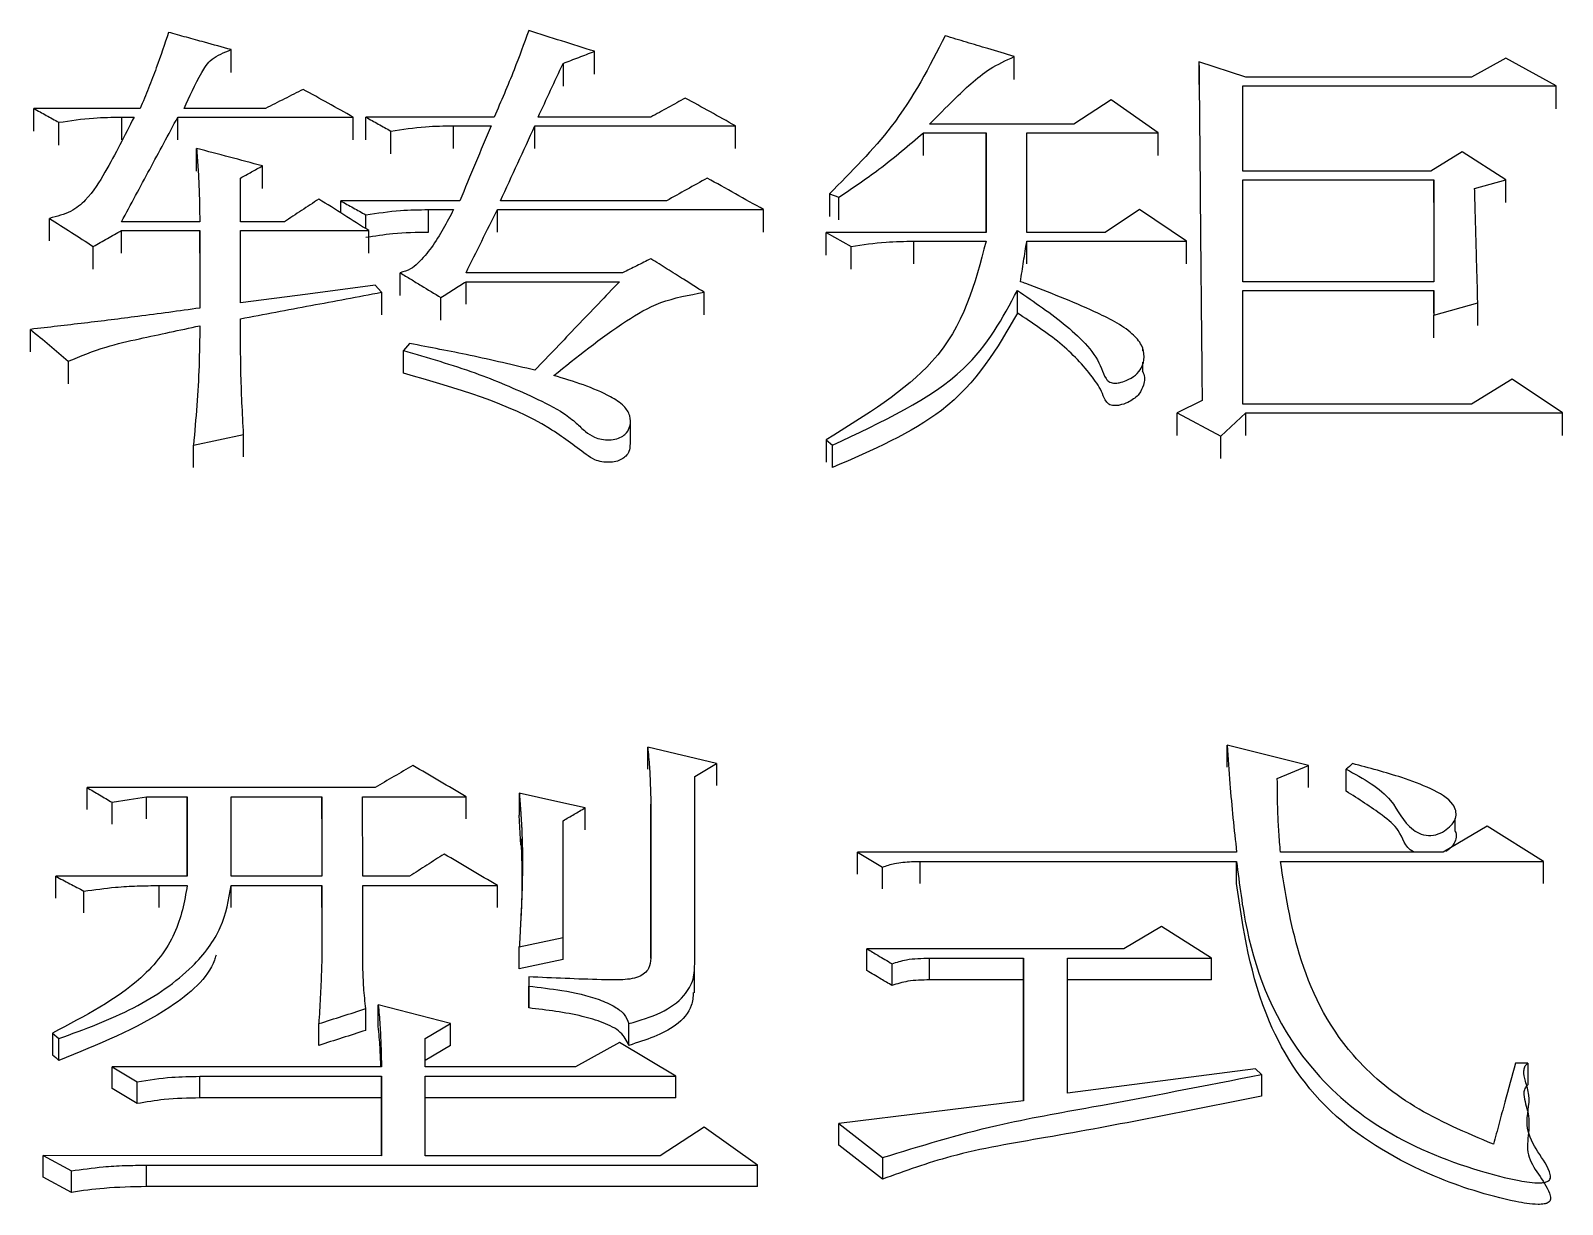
# Model space of a CAD drawing. Header units: millimetres. Extents: x 1953 to 4389, y 564 to 2287.
# Drawn here: x 2472.64 to 2477.93, y 2089.12 to 2093.17 of the extents above; entities that cross this region are included whole.
import ezdxf

# ---------------------------------------------------------------- set-up
doc = ezdxf.new("R2010")
doc.units = ezdxf.units.MM

msp = doc.modelspace()

# ---------------------------------------------------------------- linework, layer by layer
at = {"color": 7, "linetype": 'Continuous', "lineweight": 25}
for p, q in [((2473.3313, 2093.0306), (2473.3313, 2093.1094)), ((2474.586, 2093.0246), (2474.586, 2093.1035)), ((2476.0356, 2093.0067), (2476.0356, 2093.0856)), ((2477.7338, 2093.0796), (2477.6149, 2093.0139)), ((2477.9069, 2092.984), (2477.7338, 2093.0796)), ((2474.4778, 2093.0617), (2474.4778, 2092.9829)), ((2476.836, 2093.0139), (2476.6737, 2093.0677)), ((2476.6737, 2093.0677), (2476.6737, 2092.9889)), ((2476.8252, 2092.984), (2477.9069, 2092.984)), ((2476.8252, 2092.6898), (2476.8252, 2092.984)), ((2477.6149, 2093.0139), (2476.836, 2093.0139)), ((2477.9069, 2092.9053), (2477.9069, 2092.984)), ((2476.3709, 2092.9362), (2476.2411, 2092.8522)), ((2476.5331, 2092.8222), (2476.3709, 2092.9362)), ((2473.0175, 2092.9062), (2472.6497, 2092.9062)), ((2472.6497, 2092.8276), (2472.6497, 2092.9062)), ((2472.7362, 2092.7797), (2472.7363, 2092.8583)), ((2472.9526, 2092.8763), (2472.9959, 2092.8763)), ((2472.9526, 2092.8763), (2472.9526, 2092.7977)), ((2473.1473, 2092.8763), (2473.7531, 2092.8763)), ((2473.4502, 2092.9062), (2473.1689, 2092.9062)), ((2473.7531, 2092.7977), (2473.7531, 2092.8763)), ((2474.2399, 2092.8762), (2473.7963, 2092.8762)), ((2474.7807, 2092.8762), (2474.3913, 2092.8762)), ((2473.8829, 2092.7497), (2473.8829, 2092.8282)), ((2474.0992, 2092.8462), (2474.229, 2092.8462)), ((2474.0992, 2092.7677), (2474.0992, 2092.8462)), ((2474.3805, 2092.8462), (2475.0728, 2092.8462)), ((2475.0728, 2092.7677), (2475.0728, 2092.8462)), ((2475.7218, 2092.8222), (2475.9382, 2092.8222)), ((2475.7218, 2092.7437), (2475.7218, 2092.8222)), ((2476.2411, 2092.8522), (2475.7435, 2092.8522)), ((2475.9382, 2092.8222), (2475.9382, 2092.4782)), ((2475.9382, 2092.7437), (2475.9382, 2092.8222)), ((2476.0788, 2092.8222), (2476.5331, 2092.8222)), ((2476.0788, 2092.4782), (2476.0788, 2092.8222)), ((2476.5331, 2092.7437), (2476.5331, 2092.8222)), ((2473.2122, 2092.6897), (2473.2122, 2092.7681)), ((2477.5824, 2092.756), (2477.4742, 2092.6898)), ((2477.7338, 2092.6596), (2477.5824, 2092.756)), ((2473.4394, 2092.6296), (2473.4394, 2092.7079)), ((2475.9382, 2092.4782), (2475.9382, 2092.7432)), ((2473.3637, 2092.5146), (2473.3637, 2092.6657)), ((2477.4742, 2092.6898), (2476.8252, 2092.6898)), ((2476.8252, 2092.6596), (2477.4851, 2092.6596)), ((2476.8252, 2092.308), (2476.8252, 2092.6596)), ((2477.4851, 2092.6596), (2477.4851, 2092.308)), ((2477.4851, 2092.5813), (2477.4851, 2092.6596)), ((2477.6257, 2092.6294), (2477.7338, 2092.6596)), ((2477.7338, 2092.5813), (2477.7338, 2092.6596)), ((2475.3973, 2092.6113), (2475.4298, 2092.5993)), ((2475.4298, 2092.521), (2475.4298, 2092.5993)), ((2474.1209, 2092.5872), (2473.7098, 2092.5872)), ((2473.7098, 2092.5456), (2473.7098, 2092.5872)), ((2474.0127, 2092.5569), (2474.0992, 2092.5569)), ((2474.0127, 2092.4788), (2474.0127, 2092.5569)), ((2474.2507, 2092.5569), (2475.1701, 2092.5569)), ((2474.2507, 2092.4788), (2474.2507, 2092.5569)), ((2474.8348, 2092.5872), (2474.2615, 2092.5872)), ((2475.1701, 2092.4787), (2475.1701, 2092.5569)), ((2476.4682, 2092.5569), (2476.3492, 2092.4782)), ((2476.6305, 2092.4478), (2476.4682, 2092.5569)), ((2472.7038, 2092.4486), (2472.7038, 2092.5267)), ((2473.223, 2092.5146), (2472.9526, 2092.5146)), ((2473.5151, 2092.5146), (2473.3637, 2092.5146)), ((2473.7963, 2092.4911), (2473.7963, 2092.5388)), ((2472.9526, 2092.4843), (2473.223, 2092.4843)), ((2472.9526, 2092.4062), (2472.9526, 2092.4843)), ((2473.223, 2092.4843), (2473.223, 2092.2166)), ((2473.223, 2092.4062), (2473.223, 2092.4843)), ((2473.3637, 2092.4843), (2473.8072, 2092.4843)), ((2473.3637, 2092.2349), (2473.3637, 2092.4843)), ((2473.8072, 2092.4062), (2473.8072, 2092.4843)), ((2475.3865, 2092.4782), (2475.473, 2092.4296)), ((2475.9382, 2092.4782), (2475.3865, 2092.4782)), ((2475.6894, 2092.4479), (2475.9382, 2092.4479)), ((2475.6894, 2092.3698), (2475.6894, 2092.4479)), ((2476.3492, 2092.4782), (2476.0788, 2092.4782)), ((2476.0788, 2092.4478), (2476.6305, 2092.4478)), ((2476.6305, 2092.3698), (2476.6305, 2092.4478)), ((2472.8552, 2092.3516), (2472.8552, 2092.4297)), ((2475.473, 2092.3516), (2475.473, 2092.4296)), ((2473.9153, 2092.2602), (2473.9153, 2092.3385)), ((2474.6834, 2092.3385), (2474.1425, 2092.3385)), ((2473.8504, 2092.2715), (2473.8288, 2092.2959)), ((2474.1425, 2092.308), (2474.6726, 2092.308)), ((2476.0464, 2092.1994), (2476.0464, 2092.2777)), ((2477.4851, 2092.308), (2476.8252, 2092.308)), ((2476.8252, 2092.2775), (2477.4851, 2092.2775)), ((2476.8252, 2091.8854), (2476.8252, 2092.2775)), ((2477.4851, 2092.2775), (2477.4851, 2092.1921)), ((2477.4851, 2092.1997), (2477.4851, 2092.2775)), ((2473.8504, 2092.2715), (2473.8504, 2092.1936)), ((2474.056, 2092.1754), (2474.056, 2092.2532)), ((2474.9647, 2092.1936), (2474.9647, 2092.2714)), ((2477.4851, 2092.1921), (2477.6365, 2092.2348)), ((2477.6365, 2092.157), (2477.6365, 2092.2348)), ((2477.4851, 2092.1143), (2477.4851, 2092.1921)), ((2472.6389, 2092.0656), (2472.6389, 2092.1433)), ((2473.9478, 2092.0943), (2473.9262, 2092.0698)), ((2476.4794, 2092.0692), (2476.4794, 2092.0785)), ((2472.7685, 2092.0331), (2472.7685, 2091.9556)), ((2476.4794, 2092.0004), (2476.4794, 2092.03)), ((2477.7555, 2091.9715), (2477.6149, 2091.8854)), ((2477.9286, 2091.8546), (2477.7555, 2091.9715)), ((2476.6846, 2091.8978), (2476.598, 2091.8546)), ((2476.598, 2091.7773), (2476.598, 2091.8546)), ((2476.598, 2091.8546), (2476.7495, 2091.7744)), ((2476.7495, 2091.7744), (2476.836, 2091.8546)), ((2477.6149, 2091.8854), (2476.8252, 2091.8854)), ((2476.836, 2091.7773), (2476.836, 2091.8546)), ((2476.836, 2091.8546), (2477.9286, 2091.8546)), ((2477.9286, 2091.7773), (2477.9286, 2091.8546)), ((2474.7102, 2091.7452), (2474.7102, 2091.823)), ((2473.3745, 2091.7034), (2473.3745, 2091.7807)), ((2475.3865, 2091.7621), (2475.4081, 2091.7436)), ((2476.7495, 2091.6972), (2476.7495, 2091.7744)), ((2473.2014, 2091.6664), (2473.2014, 2091.7436)), ((2475.4081, 2091.6663), (2475.4081, 2091.7436)), ((2475.0079, 2090.6436), (2474.7699, 2090.7007)), ((2474.7699, 2090.6246), (2474.7699, 2090.7007)), ((2477.0524, 2090.6372), (2476.7711, 2090.707)), ((2476.7711, 2090.6309), (2476.7711, 2090.707)), ((2474.9322, 2090.5991), (2475.0079, 2090.6436)), ((2475.0079, 2090.6436), (2475.0079, 2090.5676)), ((2476.9442, 2090.5928), (2477.0524, 2090.6372)), ((2477.0524, 2090.5612), (2477.0524, 2090.6372)), ((2474.9322, 2089.9589), (2474.9322, 2090.5991)), ((2477.1822, 2090.5484), (2477.1822, 2090.6246)), ((2474.3264, 2090.5419), (2474.3264, 2090.4659)), ((2472.9202, 2090.4342), (2472.9202, 2090.5101)), ((2473.0392, 2090.5292), (2473.1798, 2090.5292)), ((2473.0392, 2090.4533), (2473.0392, 2090.5292)), ((2473.1798, 2090.5292), (2473.1798, 2090.2546)), ((2473.1798, 2090.4533), (2473.1798, 2090.5292)), ((2473.3312, 2090.5292), (2473.6449, 2090.5292)), ((2473.3312, 2090.2546), (2473.3312, 2090.5292)), ((2473.6449, 2090.5292), (2473.6449, 2090.2546)), ((2473.6449, 2090.4533), (2473.6449, 2090.5292)), ((2473.7855, 2090.5292), (2474.1425, 2090.5292)), ((2473.7856, 2090.2546), (2473.7855, 2090.5292)), ((2474.1425, 2090.4533), (2474.1425, 2090.5292)), ((2474.5536, 2090.4151), (2474.5536, 2090.491)), ((2474.7807, 2090.5037), (2474.7807, 2089.9718)), ((2474.7807, 2090.4279), (2474.7807, 2090.5037)), ((2477.5581, 2090.4857), (2477.5581, 2090.4884)), ((2473.1798, 2090.2546), (2473.1798, 2090.4532)), ((2474.3322, 2090.3616), (2474.3264, 2090.4659)), ((2474.7807, 2089.9718), (2474.7807, 2090.4278)), ((2477.669, 2090.4272), (2477.5175, 2090.3378)), ((2477.5581, 2090.4121), (2477.5581, 2090.4541)), ((2477.8637, 2090.3058), (2477.669, 2090.4272)), ((2475.4947, 2090.3378), (2475.5812, 2090.2866)), ((2476.8036, 2090.3378), (2475.4947, 2090.3378)), ((2475.4947, 2090.2621), (2475.4947, 2090.3378)), ((2477.5175, 2090.3378), (2476.955, 2090.3378)), ((2475.5812, 2090.211), (2475.5812, 2090.2866)), ((2475.711, 2090.3058), (2476.8036, 2090.3058)), ((2475.711, 2090.2302), (2475.711, 2090.3058)), ((2476.8036, 2090.2302), (2476.8036, 2090.3058)), ((2476.955, 2090.3058), (2477.8637, 2090.3058)), ((2477.8637, 2090.2301), (2477.8637, 2090.3058)), ((2473.1798, 2090.2546), (2472.7255, 2090.2546)), ((2472.7255, 2090.179), (2472.7255, 2090.2546)), ((2473.0824, 2090.2226), (2473.1798, 2090.2226)), ((2473.0824, 2090.147), (2473.0824, 2090.2226)), ((2473.6449, 2090.2546), (2473.3312, 2090.2546)), ((2473.3312, 2090.2226), (2473.6449, 2090.2226)), ((2473.3312, 2090.147), (2473.3312, 2090.2226)), ((2473.6449, 2090.2226), (2473.6449, 2090.0105)), ((2473.6449, 2090.147), (2473.6449, 2090.2226)), ((2473.9478, 2090.2546), (2473.7856, 2090.2546)), ((2473.7856, 2090.2226), (2474.2507, 2090.2226)), ((2473.7856, 2090.0105), (2473.7856, 2090.2226)), ((2474.2507, 2090.147), (2474.2507, 2090.2226)), ((2472.8228, 2090.1278), (2472.8228, 2090.2034)), ((2476.544, 2090.0813), (2476.4142, 2090.004)), ((2476.717, 2089.9718), (2476.544, 2090.0813)), ((2474.3264, 2090.0105), (2474.4779, 2090.0427)), ((2474.3264, 2089.9352), (2474.3264, 2090.0105)), ((2474.4779, 2089.9674), (2474.4779, 2090.0427)), ((2475.5271, 2089.9288), (2475.5271, 2090.0041)), ((2474.4779, 2089.9674), (2474.3264, 2089.9352)), ((2475.7435, 2089.9718), (2476.068, 2089.9718)), ((2475.7435, 2089.8966), (2475.7435, 2089.9718)), ((2476.068, 2089.9718), (2476.068, 2089.4791)), ((2476.068, 2089.8966), (2476.068, 2089.9718)), ((2476.2194, 2089.9718), (2476.717, 2089.9718)), ((2476.2195, 2089.5052), (2476.2194, 2089.9718)), ((2476.717, 2089.8966), (2476.717, 2089.9718)), ((2474.3589, 2089.9073), (2474.3589, 2089.875)), ((2474.3589, 2089.9073), (2474.3589, 2089.8322)), ((2474.9316, 2089.8525), (2474.9316, 2089.9277)), ((2476.068, 2089.8966), (2475.7435, 2089.8966)), ((2476.068, 2089.4791), (2476.068, 2089.8966)), ((2476.717, 2089.8966), (2476.2194, 2089.8966)), ((2474.3589, 2089.7999), (2474.3589, 2089.875)), ((2473.7964, 2089.7224), (2473.7964, 2089.7974)), ((2474.0884, 2089.7456), (2473.8396, 2089.8104)), ((2473.8396, 2089.7353), (2473.8396, 2089.8104)), ((2473.6341, 2089.6707), (2473.6341, 2089.7456)), ((2474.0019, 2089.6938), (2474.0884, 2089.7456)), ((2474.0884, 2089.6707), (2474.0884, 2089.7456)), ((2474.705, 2089.6706), (2474.705, 2089.7456)), ((2472.7146, 2089.7132), (2472.7363, 2089.6938)), ((2472.7146, 2089.7132), (2472.7146, 2089.6383)), ((2474.0019, 2089.5963), (2474.0019, 2089.6938)), ((2474.0884, 2089.6707), (2474.0019, 2089.6189)), ((2474.6726, 2089.6808), (2474.5211, 2089.5963)), ((2474.8673, 2089.5638), (2474.6726, 2089.6808)), ((2472.9202, 2089.5963), (2473.0067, 2089.5443)), ((2473.8505, 2089.5963), (2472.9202, 2089.5963)), ((2474.5211, 2089.5963), (2474.0019, 2089.5963)), ((2476.8685, 2089.5898), (2476.2195, 2089.5052)), ((2476.8901, 2089.5703), (2476.8685, 2089.5898)), ((2477.8096, 2089.6093), (2477.7663, 2089.6093)), ((2477.8096, 2089.6093), (2477.8096, 2089.5345)), ((2473.0067, 2089.4696), (2473.0067, 2089.5443)), ((2473.223, 2089.5638), (2473.8505, 2089.5638)), ((2473.2231, 2089.4891), (2473.223, 2089.5638)), ((2473.8505, 2089.5638), (2473.8505, 2089.2897)), ((2473.8505, 2089.4891), (2473.8505, 2089.5638)), ((2474.0019, 2089.5638), (2474.8673, 2089.5638)), ((2474.0019, 2089.2897), (2474.0019, 2089.5638)), ((2474.8673, 2089.4891), (2474.8673, 2089.5638)), ((2476.8901, 2089.5703), (2476.8901, 2089.4956)), ((2473.0067, 2089.4696), (2472.9202, 2089.5216)), ((2473.8505, 2089.4891), (2473.2231, 2089.4891)), ((2473.8505, 2089.2897), (2473.8505, 2089.4891)), ((2474.8673, 2089.4891), (2474.0019, 2089.4891)), ((2476.068, 2089.4791), (2475.4298, 2089.4009)), ((2474.9646, 2089.3878), (2474.8132, 2089.2897)), ((2475.1485, 2089.257), (2474.9646, 2089.3878)), ((2475.4298, 2089.3263), (2475.4298, 2089.4009)), ((2475.4298, 2089.4009), (2475.5812, 2089.2832)), ((2475.5812, 2089.2089), (2475.4298, 2089.3263)), ((2472.6822, 2089.2898), (2472.7795, 2089.2374)), ((2473.8505, 2089.2897), (2472.6822, 2089.2898)), ((2474.8132, 2089.2897), (2474.0019, 2089.2897)), ((2475.5812, 2089.2832), (2475.5812, 2089.2089)), ((2472.7795, 2089.1631), (2472.6822, 2089.2154)), ((2472.7795, 2089.1631), (2472.7795, 2089.2374)), ((2473.0392, 2089.1827), (2473.0392, 2089.257)), ((2473.0392, 2089.257), (2475.1485, 2089.257)), ((2475.1485, 2089.1827), (2475.1485, 2089.257)), ((2475.1485, 2089.1827), (2473.0392, 2089.1827))]:
    msp.add_line(p, q, dxfattribs=at)
at = {"color": 7, "linetype": 'Continuous', "lineweight": 25, "flags": 128}
for points in [[(2473.1473, 2092.7977), (2473.1473, 2092.8172), (2473.1473, 2092.8372), (2473.1473, 2092.8763)], [(2473.7963, 2092.7977), (2473.7963, 2092.8172), (2473.7963, 2092.8371), (2473.7963, 2092.8762)], [(2474.3805, 2092.7677), (2474.3805, 2092.7872), (2474.3805, 2092.8071), (2474.3805, 2092.8462)], [(2475.3973, 2092.6113), (2475.3973, 2092.581), (2475.3973, 2092.5569), (2475.3973, 2092.5331)], [(2475.3865, 2092.4001), (2475.3865, 2092.4193), (2475.3865, 2092.4389), (2475.3865, 2092.4782)], [(2476.0788, 2092.3698), (2476.0788, 2092.3895), (2476.0788, 2092.4097), (2476.0788, 2092.4478)], [(2473.8288, 2092.2959), (2473.5962, 2092.2654), (2473.3637, 2092.2349)], [(2474.1425, 2092.2302), (2474.1425, 2092.2495), (2474.1425, 2092.2693), (2474.1425, 2092.308)], [(2473.9262, 2091.9921), (2473.9262, 2092.0113), (2473.9262, 2092.0308), (2473.9262, 2092.0503), (2473.9262, 2092.0698)], [(2473.2014, 2091.7436), (2473.2879, 2091.7621), (2473.3745, 2091.7807)], [(2475.3865, 2091.7621), (2475.3865, 2091.7338), (2475.3865, 2091.7092), (2475.3865, 2091.6848)], [(2477.2038, 2090.6436), (2477.193, 2090.6341), (2477.1822, 2090.6246)], [(2473.8288, 2090.561), (2473.3312, 2090.561), (2472.8336, 2090.561)], [(2472.8336, 2090.4851), (2472.8336, 2090.504), (2472.8336, 2090.523), (2472.8336, 2090.561)], [(2474.5536, 2090.491), (2474.459, 2090.5122), (2474.3927, 2090.5271), (2474.3264, 2090.5419)], [(2472.9202, 2090.5101), (2472.9797, 2090.5197), (2473.0392, 2090.5292)], [(2476.4142, 2090.004), (2475.9706, 2090.0041), (2475.5271, 2090.0041)], [(2475.6137, 2089.8772), (2475.6137, 2089.9149), (2475.6137, 2089.9525)], [(2472.7363, 2089.6189), (2472.7363, 2089.6466), (2472.7363, 2089.6702), (2472.7363, 2089.6938)], [(2472.7146, 2089.6383), (2472.7255, 2089.6286), (2472.7363, 2089.6189)], [(2472.9202, 2089.5216), (2472.9202, 2089.5403), (2472.9202, 2089.559), (2472.9202, 2089.5963)], [(2472.6822, 2089.2154), (2472.6822, 2089.234), (2472.6822, 2089.2526), (2472.6822, 2089.2898)]]:
    msp.add_lwpolyline(points, dxfattribs=at)
at = {"color": 7, "linetype": 'Continuous', "lineweight": 25}
for points, knots in [([(2474.3588, 2093.1749), (2474.3425, 2093.1298), (2474.3163, 2093.0574), (2474.275, 2092.958), (2474.2516, 2092.9035), (2474.2399, 2092.8762)], [0, 0, 0, 0, 0.452168, 0.726066, 1, 1, 1, 1]), ([(2474.586, 2093.1035), (2474.5481, 2093.1154), (2474.4724, 2093.1392), (2474.3967, 2093.163), (2474.3588, 2093.1749)], [0, 0, 0, 0, 0.499999, 1, 1, 1, 1]), ([(2473.1149, 2093.169), (2473.1014, 2093.1282), (2473.0802, 2093.0638), (2473.0461, 2092.9764), (2473.027, 2092.9296), (2473.0175, 2092.9062)], [0, 0, 0, 0, 0.465077, 0.732515, 1, 1, 1, 1]), ([(2473.3312, 2093.1094), (2473.3006, 2093.1179), (2473.2492, 2093.132), (2473.177, 2093.1519), (2473.1356, 2093.1633), (2473.1149, 2093.169)], [0, 0, 0, 0, 0.425233, 0.712616, 1, 1, 1, 1]), ([(2475.7974, 2093.1571), (2475.7428, 2093.0508), (2475.6448, 2092.8598), (2475.4733, 2092.6876), (2475.3973, 2092.6113)], [0, 0, 0, 0, 0.556947, 1, 1, 1, 1]), ([(2476.0356, 2093.0856), (2476.0054, 2093.0946), (2475.9506, 2093.1111), (2475.8712, 2093.1349), (2475.822, 2093.1497), (2475.7975, 2093.1571)], [0, 0, 0, 0, 0.380374, 0.690187, 1, 1, 1, 1]), ([(2473.1689, 2092.9062), (2473.1877, 2092.9473), (2473.2139, 2093.0046), (2473.2588, 2093.0797), (2473.3069, 2093.0994), (2473.3312, 2093.1094)], [0, 0, 0, 0, 0.554938, 0.774738, 1, 1, 1, 1]), ([(2474.4778, 2093.0617), (2474.4959, 2093.0687), (2474.5319, 2093.0826), (2474.568, 2093.0965), (2474.586, 2093.1035)], [0, 0, 0, 0, 0.499998, 1, 1, 1, 1]), ([(2475.7435, 2092.8522), (2475.7716, 2092.8808), (2475.818, 2092.9278), (2475.885, 2092.9923), (2475.9497, 2093.0451), (2476.0068, 2093.072), (2476.0356, 2093.0855)], [0, 0, 0, 0, 0.336864, 0.555373, 0.775639, 1, 1, 1, 1]), ([(2474.3913, 2092.8762), (2474.4057, 2092.9072), (2474.4346, 2092.9692), (2474.4634, 2093.0309), (2474.4778, 2093.0617)], [0, 0, 0, 0, 0.499999, 1, 1, 1, 1]), ([(2476.6737, 2093.0677), (2476.6743, 2093.0028), (2476.6755, 2092.8731), (2476.6772, 2092.6773), (2476.6786, 2092.5132), (2476.68, 2092.3486), (2476.6815, 2092.2021), (2476.6832, 2092.0408), (2476.6841, 2091.9454), (2476.6846, 2091.8978)], [0, 0, 0, 0, 0.168661, 0.337321, 0.505982, 0.590312, 0.758972, 0.879486, 1, 1, 1, 1]), ([(2473.58, 2092.9721), (2473.5584, 2092.9611), (2473.5151, 2092.9392), (2473.4718, 2092.9172), (2473.4502, 2092.9062)], [0, 0, 0, 0, 0.4999982, 1, 1, 1, 1]), ([(2473.7531, 2092.8763), (2473.7242, 2092.8922), (2473.6665, 2092.9242), (2473.6088, 2092.9561), (2473.58, 2092.9721)], [0, 0, 0, 0, 0.5, 1, 1, 1, 1]), ([(2474.8997, 2092.9422), (2474.8799, 2092.9312), (2474.8402, 2092.9092), (2474.8006, 2092.8872), (2474.7807, 2092.8762)], [0, 0, 0, 0, 0.4999981, 1, 1, 1, 1]), ([(2475.0728, 2092.8462), (2475.0439, 2092.8622), (2474.9863, 2092.8942), (2474.9286, 2092.9262), (2474.8997, 2092.9422)], [0, 0, 0, 0, 0.5, 1, 1, 1, 1]), ([(2472.6497, 2092.9062), (2472.6641, 2092.8983), (2472.693, 2092.8823), (2472.7218, 2092.8663), (2472.7363, 2092.8583)], [0, 0, 0, 0, 0.5, 1, 1, 1, 1]), ([(2472.9959, 2092.8763), (2472.9639, 2092.8125), (2472.9152, 2092.7155), (2472.8471, 2092.6049), (2472.7813, 2092.5466), (2472.7299, 2092.5334), (2472.7038, 2092.5267)], [0, 0, 0, 0, 0.493627, 0.751972, 0.874128, 1, 1, 1, 1]), ([(2472.7363, 2092.8583), (2472.776, 2092.8642), (2472.8471, 2092.8749), (2472.9203, 2092.8758), (2472.9526, 2092.8763)], [0, 0, 0, 0, 0.558835, 1, 1, 1, 1]), ([(2472.9526, 2092.5146), (2472.9851, 2092.5751), (2473.05, 2092.6961), (2473.1149, 2092.8162), (2473.1473, 2092.8763)], [0, 0, 0, 0, 0.5, 1, 1, 1, 1]), ([(2473.7963, 2092.8762), (2473.8108, 2092.8683), (2473.8396, 2092.8523), (2473.8685, 2092.8362), (2473.8829, 2092.8282)], [0, 0, 0, 0, 0.5, 1, 1, 1, 1]), ([(2473.8829, 2092.8282), (2473.9226, 2092.8342), (2473.9938, 2092.8449), (2474.0669, 2092.8458), (2474.0992, 2092.8462)], [0, 0, 0, 0, 0.558835, 1, 1, 1, 1]), ([(2474.229, 2092.8462), (2474.211, 2092.8032), (2474.175, 2092.7171), (2474.1389, 2092.6305), (2474.1209, 2092.5872)], [0, 0, 0, 0, 0.4999999, 1, 1, 1, 1]), ([(2474.2615, 2092.5872), (2474.2813, 2092.6305), (2474.321, 2092.7171), (2474.3607, 2092.8032), (2474.3805, 2092.8462)], [0, 0, 0, 0, 0.5000001, 1, 1, 1, 1]), ([(2475.4298, 2092.5993), (2475.4768, 2092.6312), (2475.5526, 2092.6825), (2475.6473, 2092.7583), (2475.697, 2092.8009), (2475.7218, 2092.8222)], [0, 0, 0, 0, 0.450179, 0.7248935, 1, 1, 1, 1]), ([(2473.2122, 2092.7681), (2473.2138, 2092.7467), (2473.217, 2092.7038), (2473.2214, 2092.6193), (2473.2224, 2092.5561), (2473.223, 2092.5146)], [0, 0, 0, 0, 0.254777, 0.50956, 1, 1, 1, 1]), ([(2473.4394, 2092.7079), (2473.4015, 2092.718), (2473.3258, 2092.738), (2473.2501, 2092.7581), (2473.2122, 2092.7681)], [0, 0, 0, 0, 0.499999, 1, 1, 1, 1]), ([(2473.3637, 2092.6657), (2473.3763, 2092.6727), (2473.4015, 2092.6868), (2473.4268, 2092.7009), (2473.4394, 2092.7079)], [0, 0, 0, 0, 0.5000006, 1, 1, 1, 1]), ([(2474.9754, 2092.6657), (2474.952, 2092.6526), (2474.9051, 2092.6265), (2474.8582, 2092.6003), (2474.8348, 2092.5872)], [0, 0, 0, 0, 0.499999, 1, 1, 1, 1]), ([(2475.1701, 2092.5569), (2475.1377, 2092.5751), (2475.0728, 2092.6114), (2475.0079, 2092.6476), (2474.9754, 2092.6657)], [0, 0, 0, 0, 0.5, 1, 1, 1, 1]), ([(2473.6341, 2092.5932), (2473.6143, 2092.5801), (2473.5746, 2092.5539), (2473.5349, 2092.5277), (2473.5151, 2092.5146)], [0, 0, 0, 0, 0.499998, 1, 1, 1, 1]), ([(2473.8072, 2092.4843), (2473.7783, 2092.5025), (2473.7206, 2092.5388), (2473.6629, 2092.5751), (2473.6341, 2092.5932)], [0, 0, 0, 0, 0.5, 1, 1, 1, 1]), ([(2477.6365, 2092.2348), (2477.6352, 2092.2837), (2477.6338, 2092.3356), (2477.6323, 2092.3904), (2477.6319, 2092.4026), (2477.6316, 2092.4147), (2477.6313, 2092.4269), (2477.6309, 2092.4391), (2477.6306, 2092.4512), (2477.6302, 2092.4664), (2477.6298, 2092.4786), (2477.6295, 2092.4907), (2477.6292, 2092.5028), (2477.6288, 2092.515), (2477.6282, 2092.5362), (2477.6272, 2092.5734), (2477.6263, 2092.6075), (2477.6257, 2092.6294)], [0, 0, 0, 0, 0.369844, 0.392959, 0.416074, 0.462305, 0.48542, 0.508535, 0.554765, 0.577881, 0.624111, 0.647226, 0.670342, 0.716572, 0.739687, 0.832148, 1, 1, 1, 1]), ([(2473.7098, 2092.5872), (2473.7242, 2092.5791), (2473.7531, 2092.563), (2473.7819, 2092.5469), (2473.7963, 2092.5388)], [0, 0, 0, 0, 0.5, 1, 1, 1, 1]), ([(2473.7963, 2092.5388), (2473.8361, 2092.5448), (2473.9072, 2092.5556), (2473.9804, 2092.5565), (2474.0127, 2092.5569)], [0, 0, 0, 0, 0.558835, 1, 1, 1, 1]), ([(2474.0992, 2092.5569), (2474.0764, 2092.5125), (2474.0434, 2092.4484), (2473.9877, 2092.3814), (2473.9522, 2092.3501), (2473.9277, 2092.3424), (2473.9153, 2092.3385)], [0, 0, 0, 0, 0.5541785, 0.8003972, 0.8992106, 1, 1, 1, 1]), ([(2474.1425, 2092.3385), (2474.1605, 2092.375), (2474.1966, 2092.448), (2474.2326, 2092.5206), (2474.2507, 2092.5569)], [0, 0, 0, 0, 0.5, 1, 1, 1, 1]), ([(2472.7038, 2092.5267), (2472.729, 2092.5106), (2472.7795, 2092.4782), (2472.83, 2092.4459), (2472.8552, 2092.4297)], [0, 0, 0, 0, 0.5, 1, 1, 1, 1]), ([(2472.8552, 2092.4297), (2472.8715, 2092.4388), (2472.9039, 2092.457), (2472.9364, 2092.4752), (2472.9526, 2092.4843)], [0, 0, 0, 0, 0.500002, 1, 1, 1, 1]), ([(2474.0127, 2092.4783), (2473.9716, 2092.4776), (2473.8984, 2092.4763), (2473.8275, 2092.4651), (2473.7963, 2092.4602)], [0, 0, 0, 0, 0.561085, 1, 1, 1, 1]), ([(2475.9382, 2092.4479), (2475.9001, 2092.3014), (2475.8311, 2092.0361), (2475.5241, 2091.8469), (2475.3865, 2091.7621)], [0, 0, 0, 0, 0.551707, 1, 1, 1, 1]), ([(2475.473, 2092.4296), (2475.5128, 2092.4357), (2475.5839, 2092.4465), (2475.6571, 2092.4474), (2475.6894, 2092.4479)], [0, 0, 0, 0, 0.558835, 1, 1, 1, 1]), ([(2476.0572, 2092.308), (2476.0608, 2092.3314), (2476.0662, 2092.3664), (2476.0734, 2092.4129), (2476.077, 2092.4362), (2476.0788, 2092.4478)], [0, 0, 0, 0, 0.499999, 0.749999, 1, 1, 1, 1]), ([(2474.7807, 2092.3871), (2474.7645, 2092.379), (2474.732, 2092.3628), (2474.6996, 2092.3466), (2474.6834, 2092.3385)], [0, 0, 0, 0, 0.5, 1, 1, 1, 1]), ([(2474.9647, 2092.2715), (2474.941, 2092.2864), (2474.8985, 2092.3131), (2474.8372, 2092.3517), (2474.7995, 2092.3753), (2474.7807, 2092.3871)], [0, 0, 0, 0, 0.386049, 0.693024, 1, 1, 1, 1]), ([(2473.9153, 2092.3385), (2473.9274, 2092.3312), (2473.9515, 2092.3166), (2473.9984, 2092.2882), (2474.0332, 2092.267), (2474.056, 2092.2532)], [0, 0, 0, 0, 0.257094, 0.5141879, 1, 1, 1, 1]), ([(2474.056, 2092.2532), (2474.0704, 2092.2623), (2474.0992, 2092.2806), (2474.1281, 2092.2989), (2474.1425, 2092.308)], [0, 0, 0, 0, 0.500001, 1, 1, 1, 1]), ([(2474.6726, 2092.308), (2474.6239, 2092.2572), (2474.5265, 2092.1556), (2474.4292, 2092.0534), (2474.3805, 2092.0023)], [0, 0, 0, 0, 0.5, 1, 1, 1, 1]), ([(2475.4081, 2091.7436), (2475.5786, 2091.8231), (2475.8789, 2091.9633), (2475.9958, 2092.1827), (2476.0464, 2092.2776)], [0, 0, 0, 0, 0.56753, 1, 1, 1, 1]), ([(2476.0465, 2092.2776), (2476.1049, 2092.2379), (2476.2224, 2092.158), (2476.3268, 2092.0513), (2476.3456, 2091.9816), (2476.3581, 2091.9662), (2476.3655, 2091.961), (2476.3741, 2091.9582), (2476.385, 2091.9573), (2476.4022, 2091.9592), (2476.4279, 2091.9678), (2476.4561, 2091.9847), (2476.479, 2092.013), (2476.4869, 2092.0488), (2476.4785, 2092.0906), (2476.427, 2092.1491), (2476.2856, 2092.2197), (2476.1509, 2092.2737), (2476.0632, 2092.3058), (2476.0572, 2092.308)], [0, 0, 0, 0, 0.1816274, 0.3648767, 0.405345, 0.4147082, 0.422096, 0.4282549, 0.4343873, 0.4449704, 0.4640389, 0.4945585, 0.5248763, 0.5682608, 0.613388, 0.6632908, 0.7870954, 0.9853916, 1, 1, 1, 1]), ([(2473.3637, 2092.1799), (2473.4448, 2092.1952), (2473.607, 2092.2258), (2473.7693, 2092.2562), (2473.8504, 2092.2715)], [0, 0, 0, 0, 0.5, 1, 1, 1, 1]), ([(2474.4454, 2091.9839), (2474.5255, 2092.0481), (2474.6374, 2092.1379), (2474.8098, 2092.2432), (2474.9126, 2092.2619), (2474.9646, 2092.2714)], [0, 0, 0, 0, 0.5534418, 0.7739919, 1, 1, 1, 1]), ([(2473.223, 2092.2166), (2473.1519, 2092.2069), (2473.0194, 2092.1887), (2472.8245, 2092.1647), (2472.7008, 2092.1504), (2472.6389, 2092.1433)], [0, 0, 0, 0, 0.366425, 0.683185, 1, 1, 1, 1]), ([(2473.3745, 2091.7807), (2473.3705, 2091.8536), (2473.3664, 2091.9285), (2473.3649, 2092.005), (2473.3648, 2092.0106), (2473.3647, 2092.0163), (2473.3646, 2092.0219), (2473.3645, 2092.0276), (2473.3645, 2092.0332), (2473.3644, 2092.0389), (2473.3643, 2092.0445), (2473.3642, 2092.0521), (2473.3641, 2092.0596), (2473.3641, 2092.0671), (2473.364, 2092.0728), (2473.364, 2092.0784), (2473.364, 2092.0841), (2473.3639, 2092.0897), (2473.3639, 2092.0954), (2473.3639, 2092.101), (2473.3638, 2092.1085), (2473.3638, 2092.1161), (2473.3638, 2092.1236), (2473.3637, 2092.1292), (2473.3637, 2092.1349), (2473.3637, 2092.1405), (2473.3637, 2092.1461), (2473.3637, 2092.1518), (2473.3637, 2092.1574), (2473.3637, 2092.163), (2473.3637, 2092.1705), (2473.3637, 2092.1762), (2473.3637, 2092.1799)], [0, 0, 0, 0, 0.54643, 0.560604, 0.574777, 0.588951, 0.603124, 0.617298, 0.631471, 0.645645, 0.659818, 0.673992, 0.702339, 0.716512, 0.730686, 0.744859, 0.759033, 0.773206, 0.78738, 0.801553, 0.815726, 0.844073, 0.858247, 0.87242, 0.886594, 0.900767, 0.914941, 0.929114, 0.943288, 0.957461, 0.971635, 1, 1, 1, 1]), ([(2476.0464, 2092.1993), (2475.9769, 2092.0786), (2475.8508, 2091.8591), (2475.5455, 2091.7259), (2475.4081, 2091.666)], [0, 0, 0, 0, 0.550182, 1, 1, 1, 1]), ([(2476.4779, 2091.9997), (2476.4791, 2091.9977), (2476.4882, 2091.9824), (2476.4843, 2091.954), (2476.4694, 2091.9191), (2476.4403, 2091.8959), (2476.4121, 2091.8842), (2476.3928, 2091.88), (2476.3801, 2091.8796), (2476.3699, 2091.8814), (2476.3612, 2091.8856), (2476.3483, 2091.8986), (2476.3385, 2091.9321), (2476.2909, 2092.0022), (2476.1988, 2092.0994), (2476.0976, 2092.1659), (2476.0465, 2092.1994)], [0, 0, 0, 0, 0.011858, 0.091048, 0.151077, 0.211612, 0.249381, 0.267413, 0.282269, 0.292853, 0.30347, 0.319788, 0.376545, 0.489461, 0.742393, 1, 1, 1, 1]), ([(2472.6389, 2092.1433), (2472.6605, 2092.1249), (2472.7037, 2092.0883), (2472.7469, 2092.0515), (2472.7685, 2092.0331)], [0, 0, 0, 0, 0.5, 1, 1, 1, 1]), ([(2472.7685, 2092.0331), (2472.8113, 2092.0508), (2472.8885, 2092.0827), (2473.0451, 2092.1178), (2473.1535, 2092.1408), (2473.223, 2092.1555)], [0, 0, 0, 0, 0.308167, 0.555958, 1, 1, 1, 1]), ([(2473.223, 2092.1555), (2473.2226, 2092.1093), (2473.2216, 2092.0179), (2473.2132, 2091.8806), (2473.2053, 2091.7893), (2473.2014, 2091.7436)], [0, 0, 0, 0, 0.337206, 0.668546, 1, 1, 1, 1]), ([(2473.9262, 2092.0698), (2474.01, 2092.0456), (2474.168, 2092.0001), (2474.3487, 2091.9225), (2474.4672, 2091.8645), (2474.5218, 2091.8219), (2474.5517, 2091.7921), (2474.5805, 2091.7721), (2474.6101, 2091.7626), (2474.6372, 2091.7608), (2474.6633, 2091.7646), (2474.6845, 2091.7736), (2474.7007, 2091.7888), (2474.7114, 2091.8128), (2474.7111, 2091.8452), (2474.6885, 2091.882), (2474.6044, 2091.9358), (2474.5145, 2091.963), (2474.4454, 2091.9839)], [0, 0, 0, 0, 0.197358, 0.371625, 0.468384, 0.517135, 0.556849, 0.588366, 0.607485, 0.626642, 0.645535, 0.663735, 0.679959, 0.706516, 0.74747, 0.788159, 0.837188, 1, 1, 1, 1]), ([(2474.3805, 2092.0023), (2474.3432, 2092.011), (2474.2688, 2092.0285), (2474.1253, 2092.0607), (2474.0175, 2092.0811), (2473.9478, 2092.0943)], [0, 0, 0, 0, 0.260983, 0.521979, 1, 1, 1, 1]), ([(2474.7085, 2091.745), (2474.7082, 2091.7372), (2474.7076, 2091.7236), (2474.6964, 2091.7063), (2474.6807, 2091.6939), (2474.6602, 2091.6865), (2474.6364, 2091.6834), (2474.611, 2091.685), (2474.5822, 2091.6936), (2474.5242, 2091.7347), (2474.3524, 2091.87), (2474.1096, 2091.9394), (2473.9262, 2091.9918)], [0, 0, 0, 0, 0.036286, 0.063911, 0.086825, 0.10978, 0.132692, 0.158074, 0.184397, 0.225607, 0.415046, 1, 1, 1, 1]), ([(2474.7699, 2090.7007), (2474.772, 2090.6778), (2474.776, 2090.6337), (2474.7792, 2090.568), (2474.7802, 2090.5251), (2474.7807, 2090.5037)], [0, 0, 0, 0, 0.349385, 0.674644, 1, 1, 1, 1]), ([(2476.7711, 2090.707), (2476.7741, 2090.6628), (2476.7796, 2090.5793), (2476.7907, 2090.4562), (2476.7993, 2090.3772), (2476.8036, 2090.3378)], [0, 0, 0, 0, 0.360432, 0.680193, 1, 1, 1, 1]), ([(2473.9586, 2090.6373), (2473.937, 2090.6246), (2473.8937, 2090.5992), (2473.8505, 2090.5737), (2473.8288, 2090.561)], [0, 0, 0, 0, 0.499998, 1, 1, 1, 1]), ([(2474.1425, 2090.5292), (2474.1119, 2090.5472), (2474.0506, 2090.5833), (2473.9893, 2090.6193), (2473.9586, 2090.6373)], [0, 0, 0, 0, 0.5, 1, 1, 1, 1]), ([(2477.1822, 2090.6246), (2477.2413, 2090.592), (2477.3456, 2090.5344), (2477.3782, 2090.4351), (2477.4394, 2090.3988), (2477.4754, 2090.3925), (2477.5091, 2090.403), (2477.534, 2090.4195), (2477.553, 2090.4387), (2477.5623, 2090.4599), (2477.5617, 2090.4818), (2477.5434, 2090.5195), (2477.4742, 2090.5595), (2477.3549, 2090.6037), (2477.2613, 2090.6284), (2477.2038, 2090.6436)], [0, 0, 0, 0, 0.207899, 0.367255, 0.399925, 0.431308, 0.463075, 0.497006, 0.528572, 0.558381, 0.588718, 0.619577, 0.72297, 0.829976, 1, 1, 1, 1]), ([(2476.955, 2090.3378), (2476.953, 2090.3611), (2476.949, 2090.4077), (2476.945, 2090.4928), (2476.9445, 2090.5544), (2476.9442, 2090.5928)], [0, 0, 0, 0, 0.273961, 0.547941, 1, 1, 1, 1]), ([(2472.8336, 2090.561), (2472.848, 2090.5525), (2472.8769, 2090.5356), (2472.9057, 2090.5186), (2472.9202, 2090.5101)], [0, 0, 0, 0, 0.4999987, 1, 1, 1, 1]), ([(2474.3264, 2090.5419), (2474.3266, 2090.5399), (2474.3269, 2090.5358), (2474.3274, 2090.5297), (2474.3278, 2090.5235), (2474.3283, 2090.5174), (2474.3288, 2090.5113), (2474.3292, 2090.5052), (2474.3297, 2090.499), (2474.3301, 2090.4939), (2474.3304, 2090.4888), (2474.3308, 2090.4837), (2474.3314, 2090.4755), (2474.332, 2090.4673), (2474.3326, 2090.4571), (2474.3333, 2090.4469), (2474.334, 2090.4346), (2474.3353, 2090.41), (2474.3374, 2090.3567), (2474.3378, 2090.2909), (2474.3366, 2090.2333), (2474.3358, 2090.2045), (2474.3351, 2090.1838), (2474.3345, 2090.1674), (2474.3336, 2090.1467), (2474.3329, 2090.1302), (2474.332, 2090.1137), (2474.3313, 2090.1014), (2474.3307, 2090.089), (2474.33, 2090.0766), (2474.3295, 2090.0663), (2474.3291, 2090.058), (2474.3288, 2090.0518), (2474.3284, 2090.0456), (2474.3281, 2090.0394), (2474.3278, 2090.0332), (2474.3274, 2090.027), (2474.3271, 2090.0218), (2474.3268, 2090.0163), (2474.3266, 2090.0129), (2474.3264, 2090.0105)], [0, 0, 0, 0, 0.011607, 0.023213, 0.034819, 0.046426, 0.058032, 0.069639, 0.081245, 0.092852, 0.098655, 0.110262, 0.121868, 0.145081, 0.156687, 0.1799, 0.203113, 0.226326, 0.31918, 0.504901, 0.597754, 0.64418, 0.667393, 0.713819, 0.737032, 0.783458, 0.806671, 0.829884, 0.853097, 0.87631, 0.899523, 0.911129, 0.922736, 0.934342, 0.945949, 0.957555, 0.969162, 0.980768, 0.986572, 1, 1, 1, 1]), ([(2477.4166, 2090.3378), (2477.4157, 2090.3382), (2477.3828, 2090.3557), (2477.375, 2090.4113), (2477.2904, 2090.4793), (2477.2246, 2090.5213), (2477.1822, 2090.5484)], [0, 0, 0, 0, 0.008439, 0.314275, 0.557927, 1, 1, 1, 1]), ([(2474.4779, 2090.4464), (2474.4905, 2090.4538), (2474.5157, 2090.4687), (2474.541, 2090.4835), (2474.5536, 2090.491)], [0, 0, 0, 0, 0.499998, 1, 1, 1, 1]), ([(2474.4779, 2090.0427), (2474.4779, 2090.1031), (2474.4779, 2090.2381), (2474.4779, 2090.3722), (2474.4779, 2090.4464)], [0, 0, 0, 0, 0.447226, 1, 1, 1, 1]), ([(2474.3319, 2090.3841), (2474.3319, 2090.3841), (2474.3319, 2090.3829), (2474.3327, 2090.365), (2474.3341, 2090.3266), (2474.3351, 2090.2872), (2474.3355, 2090.2582), (2474.3355, 2090.2477), (2474.3356, 2090.243), (2474.3356, 2090.243), (2474.3356, 2090.243)], [0, 0, 0, 0, 0.007497, 0.129475, 0.409577, 0.759504, 0.894301, 0.972295, 0.991676, 1, 1, 1, 1]), ([(2477.5572, 2090.4118), (2477.5583, 2090.4098), (2477.5629, 2090.4009), (2477.562, 2090.3839), (2477.5528, 2090.3631), (2477.5397, 2090.3481), (2477.5288, 2090.3415), (2477.5263, 2090.34)], [0, 0, 0, 0, 0.084269, 0.359139, 0.629263, 0.915374, 1, 1, 1, 1]), ([(2474.0668, 2090.3314), (2474.047, 2090.3186), (2474.0073, 2090.293), (2473.9676, 2090.2674), (2473.9478, 2090.2546)], [0, 0, 0, 0, 0.499998, 1, 1, 1, 1]), ([(2474.2507, 2090.2226), (2474.22, 2090.2407), (2474.1587, 2090.277), (2474.0975, 2090.3133), (2474.0668, 2090.3314)], [0, 0, 0, 0, 0.5, 1, 1, 1, 1]), ([(2475.5812, 2090.2866), (2475.5947, 2090.2912), (2475.6169, 2090.2989), (2475.6515, 2090.3034), (2475.6811, 2090.3054), (2475.7011, 2090.3057), (2475.711, 2090.3058)], [0, 0, 0, 0, 0.335689, 0.556704, 0.778126, 1, 1, 1, 1]), ([(2476.8036, 2090.3058), (2476.8132, 2090.2271), (2476.8423, 2089.9892), (2476.9718, 2089.6599), (2477.2823, 2089.3754), (2477.5614, 2089.2572), (2477.7555, 2089.2068), (2477.8313, 2089.1945), (2477.8639, 2089.1966), (2477.8745, 2089.1991), (2477.8821, 2089.2032), (2477.8866, 2089.2086), (2477.889, 2089.2193), (2477.8777, 2089.2562), (2477.8344, 2089.3119), (2477.794, 2089.4011), (2477.8231, 2089.4814), (2477.801, 2089.5428), (2477.794, 2089.5757), (2477.7979, 2089.5959), (2477.8039, 2089.6048), (2477.8086, 2089.6085), (2477.8096, 2089.6093)], [0, 0, 0, 0, 0.12969, 0.391826, 0.53917, 0.686254, 0.737833, 0.763743, 0.768247, 0.772786, 0.775634, 0.778494, 0.782467, 0.792759, 0.837973, 0.883317, 0.939016, 0.96559, 0.984609, 0.99227, 0.998264, 1, 1, 1, 1]), ([(2477.6906, 2089.329), (2477.5956, 2089.3693), (2477.4045, 2089.4504), (2477.1474, 2089.6712), (2477.0075, 2089.9701), (2476.9718, 2090.1987), (2476.955, 2090.3058)], [0, 0, 0, 0, 0.194334, 0.390703, 0.714344, 1, 1, 1, 1]), ([(2473.1798, 2090.2226), (2473.1697, 2090.1668), (2473.1495, 2090.0544), (2473.0059, 2089.8656), (2472.8259, 2089.7714), (2472.7146, 2089.7132)], [0, 0, 0, 0, 0.2734639, 0.5510094, 1, 1, 1, 1]), ([(2472.7255, 2090.2546), (2472.7417, 2090.2461), (2472.7741, 2090.229), (2472.8066, 2090.2119), (2472.8228, 2090.2034)], [0, 0, 0, 0, 0.499998, 1, 1, 1, 1]), ([(2472.7363, 2089.6938), (2472.8253, 2089.7265), (2473.001, 2089.7912), (2473.1941, 2089.9258), (2473.3065, 2090.0753), (2473.323, 2090.1737), (2473.3312, 2090.2226)], [0, 0, 0, 0, 0.289657, 0.571456, 0.787204, 1, 1, 1, 1]), ([(2472.8228, 2090.2034), (2472.8592, 2090.2083), (2472.9201, 2090.2167), (2473.0072, 2090.2218), (2473.0573, 2090.2223), (2473.0824, 2090.2226)], [0, 0, 0, 0, 0.425426, 0.712082, 1, 1, 1, 1]), ([(2474.3356, 2090.2441), (2474.3356, 2090.2433), (2474.3355, 2090.2373), (2474.335, 2090.1808), (2474.3331, 2090.1379), (2474.3318, 2090.1113)], [0, 0, 0, 0, 0.049091, 0.410402, 1, 1, 1, 1]), ([(2477.8096, 2089.5345), (2477.8063, 2089.5314), (2477.7985, 2089.524), (2477.7917, 2089.4928), (2477.8144, 2089.4417), (2477.8134, 2089.3692), (2477.8018, 2089.2937), (2477.8455, 2089.2256), (2477.8789, 2089.1777), (2477.8886, 2089.1463), (2477.8872, 2089.1359), (2477.8835, 2089.1299), (2477.8759, 2089.1254), (2477.8629, 2089.122), (2477.8256, 2089.1206), (2477.6924, 2089.1444), (2477.4362, 2089.226), (2477.1021, 2089.4267), (2476.8676, 2089.79), (2476.8269, 2090.0694), (2476.8036, 2090.2301)], [0, 0, 0, 0, 0.006036, 0.014463, 0.049573, 0.09055, 0.131268, 0.169328, 0.207045, 0.216522, 0.220058, 0.223635, 0.226704, 0.230705, 0.238408, 0.266247, 0.377072, 0.541426, 0.736348, 1, 1, 1, 1]), ([(2473.6449, 2090.0105), (2473.6445, 2089.9822), (2473.6436, 2089.924), (2473.6391, 2089.8357), (2473.6358, 2089.7756), (2473.6341, 2089.7456)], [0, 0, 0, 0, 0.321579, 0.660777, 1, 1, 1, 1]), ([(2473.7964, 2089.7974), (2473.7937, 2089.8217), (2473.7886, 2089.8694), (2473.7861, 2089.9405), (2473.7857, 2089.9872), (2473.7856, 2090.0105)], [0, 0, 0, 0, 0.341779, 0.670798, 1, 1, 1, 1]), ([(2475.5271, 2090.0041), (2475.5396, 2089.9966), (2475.5603, 2089.9843), (2475.5891, 2089.9671), (2475.6055, 2089.9574), (2475.6137, 2089.9525)], [0, 0, 0, 0, 0.432631, 0.716316, 1, 1, 1, 1]), ([(2473.2791, 2089.9826), (2473.2773, 2089.9765), (2473.2571, 2089.9081), (2473.0878, 2089.7605), (2472.8707, 2089.6731), (2472.7363, 2089.6189)], [0, 0, 0, 0, 0.03553, 0.402454, 1, 1, 1, 1]), ([(2474.7808, 2089.9718), (2474.7799, 2089.9597), (2474.7782, 2089.9352), (2474.7394, 2089.9017), (2474.6747, 2089.8958), (2474.5489, 2089.8985), (2474.443, 2089.9034), (2474.3589, 2089.9073)], [0, 0, 0, 0, 0.110827, 0.224198, 0.354947, 0.487818, 1, 1, 1, 1]), ([(2474.705, 2089.7456), (2474.7432, 2089.7567), (2474.8182, 2089.7786), (2474.8961, 2089.8351), (2474.9315, 2089.8987), (2474.932, 2089.9389), (2474.9322, 2089.9589)], [0, 0, 0, 0, 0.2915358, 0.5725288, 0.7872386, 1, 1, 1, 1]), ([(2475.6137, 2089.9525), (2475.6299, 2089.9578), (2475.6581, 2089.9671), (2475.703, 2089.9711), (2475.7299, 2089.9716), (2475.7435, 2089.9718)], [0, 0, 0, 0, 0.400023, 0.697528, 1, 1, 1, 1]), ([(2475.6137, 2089.8772), (2475.6012, 2089.8847), (2475.5805, 2089.897), (2475.5517, 2089.9142), (2475.5353, 2089.9239), (2475.5271, 2089.9288)], [0, 0, 0, 0, 0.432894, 0.716447, 1, 1, 1, 1]), ([(2475.7435, 2089.8966), (2475.7178, 2089.8963), (2475.6723, 2089.8959), (2475.6315, 2089.8829), (2475.6137, 2089.8772)], [0, 0, 0, 0, 0.564224, 1, 1, 1, 1]), ([(2474.3589, 2089.875), (2474.3973, 2089.8707), (2474.4806, 2089.8612), (2474.5834, 2089.8386), (2474.6538, 2089.8072), (2474.6922, 2089.7788), (2474.7007, 2089.7568), (2474.705, 2089.7456)], [0, 0, 0, 0, 0.277213, 0.601616, 0.758833, 0.878188, 1, 1, 1, 1]), ([(2474.9274, 2089.8528), (2474.9264, 2089.8378), (2474.9237, 2089.797), (2474.8587, 2089.7201), (2474.7639, 2089.6896), (2474.705, 2089.6706)], [0, 0, 0, 0, 0.18022, 0.490707, 1, 1, 1, 1]), ([(2473.6341, 2089.7456), (2473.6612, 2089.7543), (2473.7152, 2089.7715), (2473.7693, 2089.7888), (2473.7964, 2089.7974)], [0, 0, 0, 0, 0.499999, 1, 1, 1, 1]), ([(2473.8396, 2089.8104), (2473.8417, 2089.7876), (2473.8458, 2089.7406), (2473.849, 2089.6693), (2473.85, 2089.6206), (2473.8505, 2089.5963)], [0, 0, 0, 0, 0.320446, 0.660167, 1, 1, 1, 1]), ([(2474.3589, 2089.8322), (2474.3589, 2089.8261), (2474.3589, 2089.8154), (2474.3589, 2089.8046), (2474.3589, 2089.7999)], [0, 0, 0, 0, 0.56, 1, 1, 1, 1]), ([(2474.705, 2089.6706), (2474.6972, 2089.6865), (2474.6811, 2089.719), (2474.6161, 2089.7504), (2474.511, 2089.782), (2474.4218, 2089.7925), (2474.3589, 2089.7999)], [0, 0, 0, 0, 0.1756031, 0.3596113, 0.5486725, 1, 1, 1, 1]), ([(2473.7964, 2089.7224), (2473.7693, 2089.7138), (2473.7152, 2089.6965), (2473.6612, 2089.6793), (2473.6341, 2089.6707)], [0, 0, 0, 0, 0.5, 1, 1, 1, 1]), ([(2473.8486, 2089.5963), (2473.8477, 2089.6185), (2473.846, 2089.665), (2473.8418, 2089.7112), (2473.8396, 2089.7353)], [0, 0, 0, 0, 0.478186, 1, 1, 1, 1]), ([(2477.7663, 2089.6093), (2477.7542, 2089.5644), (2477.7355, 2089.4953), (2477.7102, 2089.4018), (2477.6972, 2089.3533), (2477.6906, 2089.329)], [0, 0, 0, 0, 0.481628, 0.740814, 1, 1, 1, 1]), ([(2473.0067, 2089.5443), (2473.0465, 2089.5508), (2473.1176, 2089.5624), (2473.1908, 2089.5634), (2473.223, 2089.5638)], [0, 0, 0, 0, 0.5588348, 1, 1, 1, 1]), ([(2475.5812, 2089.2832), (2475.7111, 2089.3231), (2475.9448, 2089.3948), (2476.391, 2089.4721), (2476.6952, 2089.5319), (2476.8901, 2089.5703)], [0, 0, 0, 0, 0.310143, 0.557762, 1, 1, 1, 1]), ([(2473.2231, 2089.4891), (2473.182, 2089.4883), (2473.1087, 2089.4869), (2473.0378, 2089.4749), (2473.0067, 2089.4696)], [0, 0, 0, 0, 0.561086, 1, 1, 1, 1]), ([(2476.8901, 2089.4956), (2476.6427, 2089.4458), (2476.2866, 2089.3741), (2475.8366, 2089.301), (2475.6586, 2089.2368), (2475.5812, 2089.2089)], [0, 0, 0, 0, 0.5623164, 0.8095218, 1, 1, 1, 1]), ([(2472.7795, 2089.2374), (2472.8159, 2089.2425), (2472.8768, 2089.251), (2472.9639, 2089.2562), (2473.014, 2089.2567), (2473.0392, 2089.257)], [0, 0, 0, 0, 0.425369, 0.712054, 1, 1, 1, 1]), ([(2473.0392, 2089.1827), (2472.9901, 2089.1819), (2472.9027, 2089.1804), (2472.8171, 2089.1684), (2472.7795, 2089.1631)], [0, 0, 0, 0, 0.560746, 1, 1, 1, 1])]:
    msp.add_open_spline(points, degree=3, knots=knots, dxfattribs=at)

doc.saveas('drawing.dxf')
